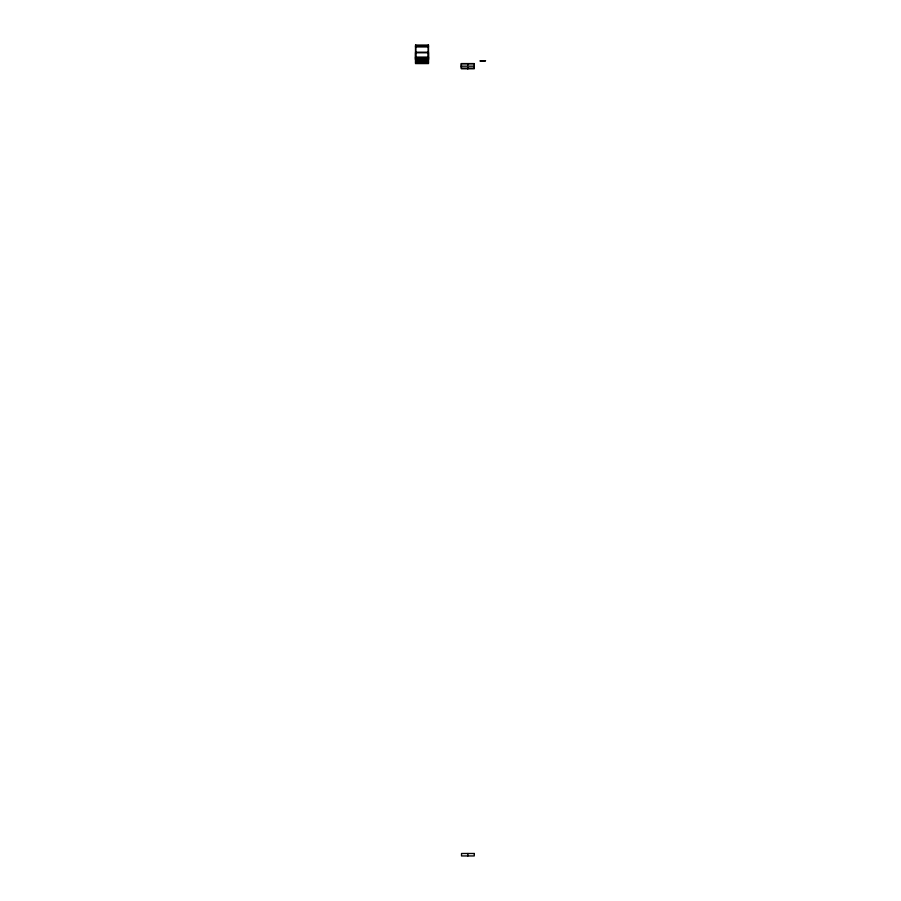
<?xml version="1.0" encoding="UTF-8"?>
<svg xmlns="http://www.w3.org/2000/svg" width="901" height="901" viewBox="0 0 901 901"><rect width="100%" height="100%" fill="white"/><g stroke="black" fill="none" stroke-linecap="round" stroke-linejoin="round"><path stroke-width="1.35" d="M428.504 58.633L428.504 52.787L415.496 52.787L415.496 58.633L416.093 58.633M415.496 46.345L428.504 46.345M415.496 46.931L428.504 46.931M415.496 52.202L428.504 52.202M415.496 57.202L428.504 57.202M415.496 57.563L428.504 57.563M415.496 58.047L428.504 58.047M415.496 58.497L428.504 58.497M415.496 58.824L428.504 58.824M415.496 59.342L428.504 59.342M415.496 59.511L416.149 59.534M427.851 59.567L428.504 59.489M415.496 59.68L428.504 59.68M482.542 60.874L483.274 60.874M415.496 60.975L428.504 60.975M415.496 62.27L428.504 62.27M474.264 63.701L461.391 63.701L461.391 68.78L474.264 68.78L474.264 63.577L461.256 63.577L461.256 68.127L474.264 68.127M461.256 66.178L474.264 66.178M467.889 63.701L467.889 64.94M467.889 67.541L467.889 68.78M467.889 853.484L467.889 855.95M467.765 63.701L467.765 64.94M467.765 67.541L467.765 68.78M428.245 45.05L428.245 59.68M415.755 45.05L415.755 59.68M428.504 45.05L415.496 45.05L415.496 63.577L428.504 63.577L428.504 45.05M483.274 60.637L482.542 60.975L483.274 60.626M480.819 60.716L480.165 60.975L480.819 60.716M481.99 60.716L481.337 60.975L481.99 60.716M484.333 60.716L483.679 60.975L484.333 60.716M485.504 60.716L484.851 60.975L485.504 60.716M474.264 853.484L461.526 853.484L461.526 855.95L474.264 855.95L474.264 853.484"/></g></svg>
